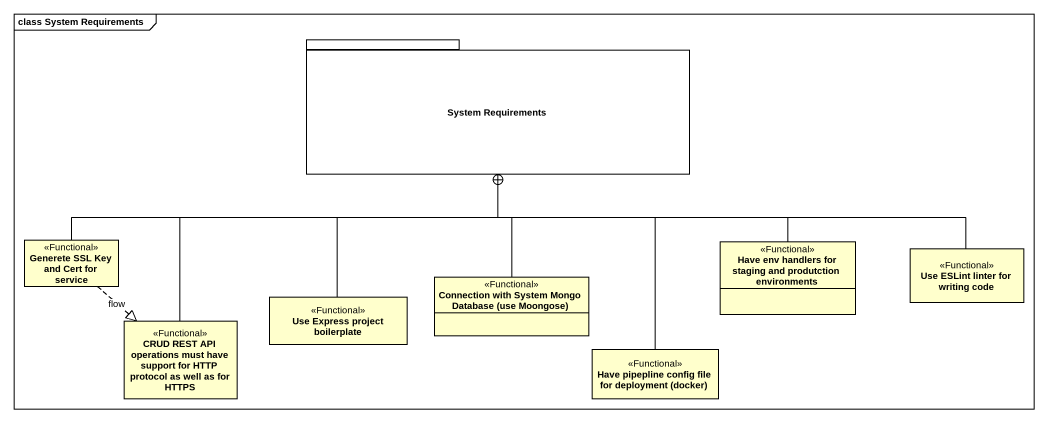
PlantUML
@startuml
mainframe class System Requirements
hide circle
hide empty members
package "System Requirements" as System_Requirements {
}
class "Generete SSL Key and Cert for service" as Generete_SSL_Key_and_Cert <<Functional>>
class "Have env handlers for staging and produtction environments" as Have_env_handlers_for <<Functional>>
class "Use ESLint linter for writing code" as Use_ESLint_linter_for <<Functional>>
class "Use Express project boilerplate" as Use_Express_project <<Functional>>
class "Connection with System Mongo Database (use Moongose)" as Connection_with_System <<Functional>>
class "CRUD REST API operations must have support for HTTP protocol as well as for HTTPS" as CRUD_REST_API_operations <<Functional>>
class "Have pipepline config file for deployment (docker)" as Have_pipepline_config_file <<Functional>>
Generete_SSL_Key_and_Cert -right-+ System_Requirements
Generete_SSL_Key_and_Cert ..|> CRUD_REST_API_operations : flow
Have_env_handlers_for -left-+ System_Requirements
Use_ESLint_linter_for -left-+ System_Requirements
Use_Express_project -up-+ System_Requirements
Connection_with_System -up-+ System_Requirements
CRUD_REST_API_operations -up-+ System_Requirements
Have_pipepline_config_file -up-+ System_Requirements
@enduml
